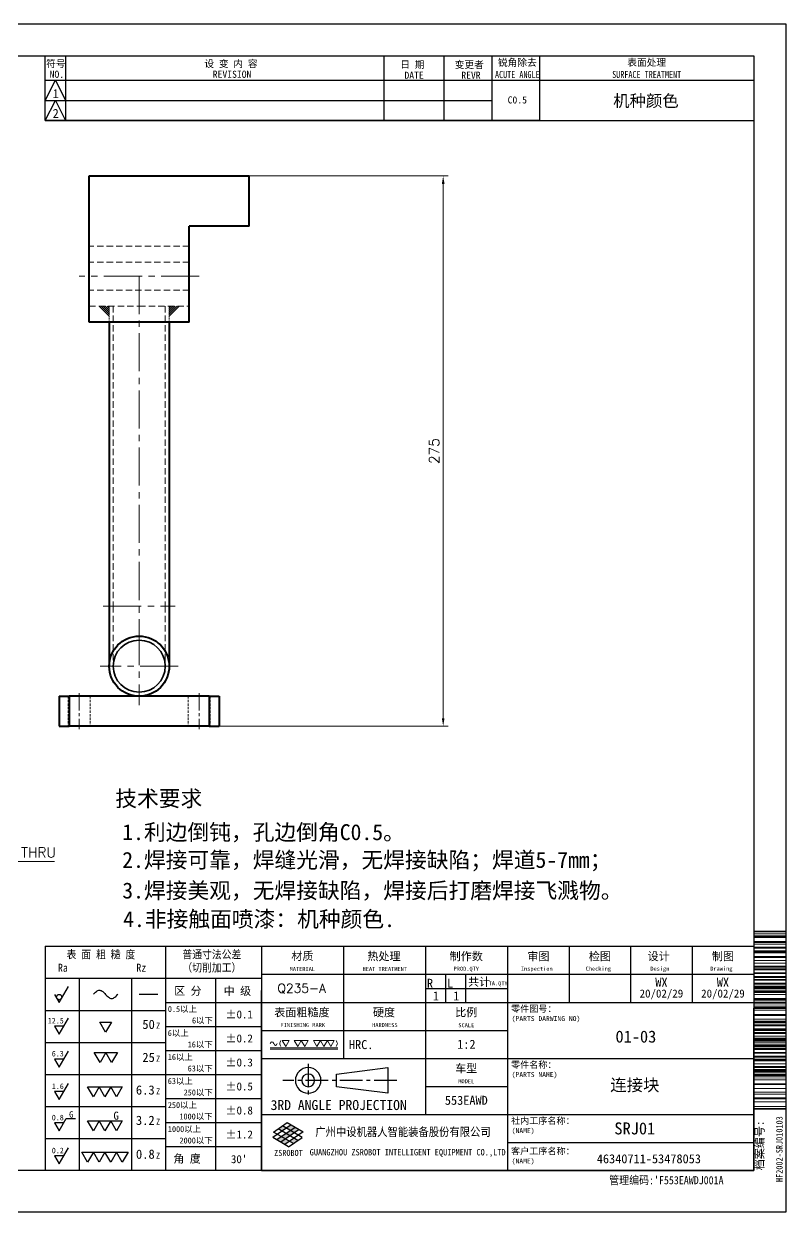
# Model space of a CAD drawing. Extents: x 6035 to 74113, y -26015 to -4546.
# Drawn here: x 6494 to 6875, y -5506 to -4912 of the extents above; entities that cross this region are included whole.
import ezdxf
from ezdxf.enums import TextEntityAlignment as Align

# ---------------------------------------------------------------- set-up
doc = ezdxf.new("R2010")
doc.units = 0
doc.linetypes.add('CENTER2', pattern=[28.575, 19.05, -3.175, 3.175, -3.175])
doc.linetypes.add('HIDDEN2', pattern=[4.7625, 3.175, -1.5875])
doc.layers.get('0').update_dxf_attribs({"linetype": 'CONTINUOUS'})
doc.layers.get('Defpoints').update_dxf_attribs({"linetype": 'CONTINUOUS'})
for name, color, linetype in [('\\M+1907D\\M+19867', 7, 'CONTINUOUS'), ('A3', 7, 'CONTINUOUS'), ('Hidden_line', 7, 'CONTINUOUS'), ('MARK', 7, 'CONTINUOUS')]:
    doc.layers.add(name, color=color, linetype=linetype)
for name, color, linetype, lineweight in [('AM_VIS', 7, 'CONTINUOUS', 40), ('DIM', 71, 'CONTINUOUS', 13), ('中心线', 2, 'CENTER2', 13), ('尺寸线', 3, 'CONTINUOUS', 13), ('文字', 3, 'CONTINUOUS', 15), ('虚线', 1, 'HIDDEN2', 13)]:
    doc.layers.add(name, color=color, linetype=linetype, lineweight=lineweight)
doc.styles.add('3x', font='', dxfattribs={"height": 3})
doc.styles.add('CH-1', font='', dxfattribs={"height": 3})
doc.styles.add('MX_NOTE_STANDARD', font='txt.shx', dxfattribs={"bigfont": 'extfont.shx'})
doc.styles.get("Standard").update_dxf_attribs({"font": 'txt.shx', "bigfont": 'bigfont.shx'})
doc.styles.get('3x').set_extended_font_data('SimSun')
doc.styles.get('CH-1').set_extended_font_data('SimSun')
doc.dimstyles.new('副本2$0', dxfattribs={"dimscale": 2, "dimtxt": 2.5, "dimasz": 2, "dimexe": 1.25, "dimexo": 0, "dimgap": 1, "dimtad": 1, "dimdsep": 46, "dimtxsty": 'Standard', "dimcen": 0, "dimclrd": 3, "dimclre": 3, "dimclrt": 1, "dimadec": 1, "dimazin": 2, "dimtfac": 1, "dimtmove": 0, "dimatfit": 3, "dimfxl": 0, "dimtolj": 1, "dimlwd": -1, "dimlwe": -1, "dimarcsym": 0})
doc.dimstyles.new('副本2$3', dxfattribs={"dimscale": 2, "dimtxt": 2.5, "dimasz": 2, "dimexe": 1.25, "dimexo": 0, "dimgap": 1, "dimtad": 1, "dimtoh": 1, "dimdsep": 46, "dimtxsty": 'Standard', "dimcen": 0, "dimclrd": 3, "dimclre": 3, "dimclrt": 1, "dimadec": 1, "dimazin": 2, "dimtfac": 1, "dimtmove": 0, "dimatfit": 3, "dimfxl": 0, "dimtolj": 1, "dimlwd": -1, "dimlwe": -1, "dimarcsym": 0})

# ---------------------------------------------------------------- blocks, each defined once
blk = doc.blocks.new('A$C32AF00EF')
for p, q in [((0, 0), (2.89, 5)), ((-1.44, 2.5), (0, 0))]:
    blk.add_line(p, q)
blk.add_circle((0, 1.67), 0.833)
blk = doc.blocks.new('A$C553B2148')
for p, q in [((1.44, 0), (-1.44, 0)), ((-1.44, 0), (0, -2.5)), ((0, -2.5), (2.89, 2.5))]:
    blk.add_line(p, q)
at = {"style": 'MX_NOTE_STANDARD'}
blk.add_attdef('12.5', text='', height=1.75, dxfattribs=at).set_placement((1.44, 0.28), align=Align.BOTTOM_RIGHT)
blk = doc.blocks.new('A$C1377093C')
for p, q in [((0, 0), (-1.44, 2.5)), ((-1.44, 2.5), (1.44, 2.5)), ((1.44, 2.5), (0, 0))]:
    blk.add_line(p, q)
blk = doc.blocks.new('A$C6D2D6B6B')
for p, q in [((0, 0), (-1.44, 2.5)), ((-1.44, 2.5), (1.44, 2.5)), ((1.44, 2.5), (0, 0)), ((1.44, 2.5), (4.33, 2.5)), ((2.89, 0), (1.44, 2.5)), ((4.33, 2.5), (2.89, 0))]:
    blk.add_line(p, q)
blk = doc.blocks.new('A$C62DD302B')
for p, q in [((-2.89, 0), (-4.33, 2.5)), ((-4.33, 2.5), (-1.44, 2.5)), ((-1.44, 2.5), (-2.89, 0)), ((-1.44, 2.5), (1.44, 2.5)), ((0, 0), (-1.44, 2.5)), ((1.44, 2.5), (0, 0)), ((2.89, 0), (1.44, 2.5)), ((1.44, 2.5), (4.33, 2.5)), ((4.33, 2.5), (2.89, 0))]:
    blk.add_line(p, q)
blk = doc.blocks.new('A$C077E39D2')
for p, q in [((-4.33, -2.5), (-5.77, 0)), ((-5.77, 0), (-2.89, 0)), ((-2.89, 0), (-4.33, -2.5)), ((-2.89, 0), (0, 0)), ((-1.44, -2.5), (-2.89, 0)), ((0, 0), (-1.44, -2.5)), ((1.44, -2.5), (0, 0)), ((0, 0), (2.89, 0)), ((2.89, 0), (1.44, -2.5)), ((4.33, -2.5), (2.89, 0)), ((2.89, 0), (5.77, 0)), ((5.77, 0), (4.33, -2.5))]:
    blk.add_line(p, q)
blk = doc.blocks.new('A$C09D43E00')
for p, q in [((0, 0), (1.78, 3.08)), ((1.78, 3.08), (4.07, 3.08)), ((1.15, 2), (-1.15, 2)), ((-1.15, 2), (0, 0))]:
    blk.add_line(p, q)
at = {"style": 'MX_NOTE_STANDARD'}
blk.add_attdef('12.5', text='', height=1.4, dxfattribs=at).set_placement((1.15, 2.22), align=Align.BOTTOM_RIGHT)
at = {"layer": '\\M+1907D\\M+19867', "color": 0, "style": 'CH-1'}
blk.add_text('G', height=1.6, dxfattribs=at).set_placement((2.47, 3.33))
blk = doc.blocks.new('A$C339E5D7D')
for p, q in [((-2.89, 0), (-4.33, 2.5)), ((-4.33, 2.5), (-1.44, 2.5)), ((-1.44, 2.5), (-2.89, 0)), ((-1.44, 2.5), (1.44, 2.5)), ((0, 0), (-1.44, 2.5)), ((1.44, 2.5), (0, 0)), ((2.89, 0), (1.44, 2.5)), ((1.44, 2.5), (4.33, 2.5)), ((4.33, 2.5), (2.89, 0))]:
    blk.add_line(p, q)
at = {"layer": '\\M+1907D\\M+19867', "color": 0, "style": 'CH-1'}
blk.add_text('G', height=2, dxfattribs=at).set_placement((2.13, 2.81))
blk = doc.blocks.new('A$C34C2392C')
at = {"linetype": 'CENTER2', "ltscale": 0.3}
for p, q in [((-5.53, 4.13), (-5.53, -4.13)), ((16.64, 0), (-11.88, 0))]:
    blk.add_line(p, q, dxfattribs=at)
for p, q in [((1.54, 1.6), (14.34, 3.2)), ((14.34, 3.2), (14.34, -3.2)), ((1.54, -1.6), (1.54, 1.6)), ((14.34, -3.2), (1.54, -1.6))]:
    blk.add_line(p, q)
for radius in [3.2, 1.6]:
    blk.add_arc((-5.53, 0), radius, 0, 359.9894)
blk = doc.blocks.new('A$C48AC1843')
h = blk.add_hatch(color=1)
h.paths.add_polyline_path([(-16.35, -17.65), (-15.35, -18.23), (-14.21, -17.45), (-15.23, -16.83)])
h.paths.add_polyline_path([(-14.21, -17.45), (-13.22, -18.04), (-12.06, -17.24), (-13.05, -16.65)])
h.paths.add_polyline_path([(-13.22, -18.04), (-12.27, -18.61), (-11.11, -17.81), (-12.06, -17.24)])
h.paths.add_polyline_path([(-13.22, -18.04), (-14.36, -18.82), (-13.4, -19.39), (-12.27, -18.61)])
h.paths.add_polyline_path([(-14.36, -18.82), (-15.5, -19.6), (-14.53, -20.16), (-13.4, -19.39)])
h.paths.add_polyline_path([(-14.53, -20.16), (-15.5, -19.6), (-16.63, -20.38), (-15.66, -20.94)])
h.paths.add_polyline_path([(-15.66, -20.94), (-14.66, -21.53), (-13.51, -20.74), (-14.53, -20.16)])
h.paths.add_polyline_path([(-13.51, -20.74), (-12.53, -21.29), (-11.43, -20.54), (-12.4, -19.97)])
for p, q in [((-20.5, 28), (102.5, 28)), ((0, 28), (0, 0)), ((20.5, 28), (20.5, -14)), ((41, 28), (41, -28)), ((56.38, 28), (56.38, 14)), ((71.75, 28), (71.75, 14)), ((87.12, 28), (87.12, 14)), ((-20.5, 21), (102.5, 21)), ((25.5, 21), (25.5, 14)), ((30.5, 21), (30.5, 14)), ((-20.5, 17), (-20.5, -28)), ((-20.5, 17), (-20.5, -28)), ((-20.5, -28), (-20.5, 17)), ((-20.5, 17), (-20.5, -28)), ((-20.5, 17), (-20.5, -28)), ((-20.5, 17), (-20.5, -28)), ((-20.5, 17), (-20.5, -28)), ((-20.5, 17), (-20.5, -28)), ((-20.5, 17), (-20.5, -28)), ((-20.5, -28), (-20.5, 17)), ((-20.5, 17), (-20.5, -28)), ((-20.5, 17), (-20.5, -28)), ((-20.5, 17), (-20.5, -28)), ((-20.5, 17), (-20.5, -28)), ((20.5, 17.5), (41, 17.5)), ((-20.5, 14), (102.5, 14)), ((102.5, -28), (102.5, 12.56)), ((-20.5, 7), (41, 7)), ((-20.5, 0), (102.5, 0)), ((20.5, -7), (41, -7)), ((-20.5, -14), (102.5, -14)), ((-13.05, -16.65), (-17.63, -19.8)), ((-17.49, -18.47), (-14.11, -16.02)), ((-12.06, -17.24), (-16.63, -20.38)), ((-11.43, -20.54), (-16.35, -17.65)), ((-11.11, -17.81), (-15.66, -20.94)), ((-10.34, -19.76), (-15.23, -16.83)), ((-14.11, -16.02), (-10.11, -18.4)), ((-13.7, -22.09), (-17.63, -19.8)), ((-12.53, -21.29), (-17.49, -18.47)), ((-10.11, -18.4), (-14.66, -21.53)), ((-13.7, -22.09), (-10.31, -19.78)), ((41, -21), (102.5, -21)), ((102.5, -28), (-74.5, -28)), ((-20.5, -28), (102.5, -28))]:
    blk.add_line(p, q)
at = {"layer": '\\M+1907D\\M+19867', "color": 0, "linetype": 'Continuous'}
for p, q in [((-74.5, 28), (-74.5, -28)), ((-74.5, 28), (-20.5, 28)), ((-44.5, 28), (-44.5, -28)), ((-20.5, 28), (-20.5, -28)), ((-74.5, 20), (-20.5, 20)), ((-66, 20), (-66, -28)), ((-53, 20), (-53, -28)), ((-32, 20), (-32, -28)), ((-51.04, 16.05), (-46.38, 16.05)), ((-20.5, 17), (-20.5, -28)), ((-20.5, 17), (-20.5, -28)), ((-20.5, 17), (-20.5, -28)), ((-74.5, 12), (-44.5, 12)), ((-44.5, 14), (-20.5, 14)), ((-44.5, 8), (-20.5, 8)), ((-74.5, 4), (-44.5, 4)), ((-44.5, 2), (-20.5, 2)), ((-74.5, -4), (-44.5, -4)), ((-44.5, -4), (-20.5, -4)), ((-44.5, -10), (-20.5, -10)), ((-74.5, -12), (-44.5, -12)), ((-44.5, -16), (-20.5, -16)), ((-74.5, -20), (-44.5, -20)), ((-44.5, -22), (-20.5, -22))]:
    blk.add_line(p, q, dxfattribs=at)
at = {"layer": '\\M+1907D\\M+19867', "color": 0, "linetype": 'Continuous', "start_tangent": (0.606347, 0.7952), "end_tangent": (0.584547, 0.81136)}
blk.add_spline([(-62.45, 16.02), (-61.75, 16.71), (-60.9, 17.03), (-60.14, 16.7), (-59.43, 16), (-58.71, 15.29), (-57.94, 14.97), (-57.09, 15.32), (-56.39, 16.04)], degree=3, dxfattribs=at)
at = {"xscale": 0.8000000000001818, "yscale": 0.8000000000001818, "zscale": 0.8000000000001818}
blk.add_blockref('A$C32AF00EF', (-71.03, 13.97), dxfattribs=at)
ref = blk.add_blockref('A$C553B2148', (-71.03, 8.08), dxfattribs=dict(xscale=0.8000000000001818, yscale=0.8000000000001818, zscale=0.8000000000001818))
ref.add_attrib('12.5', '12.5', dxfattribs={"height": 1.4, "style": 'CH-1'}).set_placement((-69.88, 8.3), align=Align.BOTTOM_RIGHT)
for name, p in [('A$C1377093C', (-59.43, 6.54)), ('A$C6D2D6B6B', (-60.82, -1.06)), ('A$C62DD302B', (-59.61, -9.63)), ('A$C077E39D2', (-59.61, -23.46))]:
    blk.add_blockref(name, p)
ref = blk.add_blockref('A$C553B2148', (-71.03, -0.17), dxfattribs=dict(xscale=0.8000000000001818, yscale=0.8000000000001818, zscale=0.8000000000001818))
ref.add_attrib('12.5', '6.3', dxfattribs={"height": 1.4, "style": 'CH-1'}).set_placement((-69.88, 0.06), align=Align.BOTTOM_RIGHT)
at = {"lineweight": 35}
for name, p in [('A$C34C2392C', (-3.29, -5.51)), ('A$C339E5D7D', (-59.61, -18.13))]:
    blk.add_blockref(name, p, dxfattribs=at)
ref = blk.add_blockref('A$C553B2148', (-71.03, -8.32), dxfattribs=dict(xscale=0.8000000000001818, yscale=0.8000000000001818, zscale=0.8000000000001818))
ref.add_attrib('12.5', '1.6', dxfattribs={"height": 1.4, "style": 'CH-1'}).set_placement((-69.88, -8.09), align=Align.BOTTOM_RIGHT)
ref = blk.add_blockref('A$C09D43E00', (-71.03, -18.13), dxfattribs=at)
ref.add_attrib('12.5', '0.8', dxfattribs={"height": 1.4, "style": 'CH-1'}).set_placement((-69.88, -15.91), align=Align.BOTTOM_RIGHT)
ref = blk.add_blockref('A$C553B2148', (-71.03, -24.36), dxfattribs=dict(xscale=0.8000000000001818, yscale=0.8000000000001818, zscale=0.8000000000001818))
ref.add_attrib('12.5', '0.2', dxfattribs={"height": 1.4, "style": 'CH-1'}).set_placement((-69.88, -24.14), align=Align.BOTTOM_RIGHT)
at = {"style": 'CH-1', "width": 0.9}
for s, p in [('表 面 粗 糙 度', (-60.6, 26.03)), ('普通寸法公差', (-32.89, 26.03)), ('（切削加工）', (-32.89, 22.74)), ('Ra              Rz', (-60.31, 22.63))]:
    blk.add_text(s, height=2, dxfattribs=at).set_placement(p, align=Align.MIDDLE)
at = {"style": 'CH-1'}
blk.add_text('材质', height=2.028, dxfattribs=at).set_placement((-13.03, 24.56))
at = {"lineweight": 35, "style": 'CH-1'}
for s, height, p in [('热处理', 2.028, (10.11, 25.57)), ('HEAT TREATMENT', 1.0138, (10.33, 22.33)), ('表面粗糙度', 2.028, (-10.39, 11.57)), ('硬度', 2.028, (10.11, 11.57)), ('FINISHING MARK', 1.0138, (-10.17, 8.33)), ('HARDNESS', 1.014, (10.33, 8.33)), ('HRC.', 2.25, (4.42, 3.44, -250.08))]:
    blk.add_text(s, height=height, dxfattribs=at).set_placement(p, align=Align.MIDDLE)
at = {"style": 'CH-1'}
for s, height, p in [('制作数', 2.028, (30.67, 25.57)), ('审图', 2.028, (48.69, 25.57)), ('检图', 2.028, (64.06, 25.57)), ('设计 ', 2.028, (79.44, 25.57)), ('制图', 2.028, (94.81, 25.57)), ('MATERIAL', 1.014, (-10.28, 22.33)), ('PROD.QTY', 1.014, (30.68, 22.28)), ('Inspection ', 1.0138, (48.69, 22.28)), ('Checking ', 1.014, (64.06, 22.28)), ('Design ', 1.014, (79.44, 22.28)), ('Drawing ', 1.014, (94.81, 22.28)), ('R', 2.25, (21.62, 18.76)), ('L', 2.25, (26.62, 18.76)), ('共计', 2.028, (33.88, 19.17)), ('TA.QTY', 1.014, (38.65, 18.61)), ('比例', 2.028, (30.67, 11.57)), ('SCALE', 1.014, (30.68, 8.28)), ('车型', 2.028, (30.67, -2.43)), ('MODEL', 1.014, (30.68, -5.72)), ('3RD ANGLE PROJECTION', 2.5, (-1.2, -11.66))]:
    blk.add_text(s, height=height, dxfattribs=at).set_placement(p, align=Align.MIDDLE)
at = {"lineweight": 35, "style": 'CH-1'}
for s, height, p in [('零件图号：', 1.622, (41.87, 11.59)), ('(PARTS DARWING NO)', 1.2169, (42.03, 9.34)), ('零件名称：', 1.622, (41.87, -2.41)), ('(PARTS NAME)', 1.2169, (42.03, -4.66)), ('社内工序名称：', 1.622, (41.87, -16.41)), ('(NAME)', 1.217, (42.03, -18.66)), ('客户工序名称：', 1.622, (41.87, -24)), ('(NAME)', 1.217, (42.03, -26.26))]:
    blk.add_text(s, height=height, dxfattribs=at).set_placement(p)
at = {"color": 1, "style": 'CH-1'}
blk.add_text('ZSROBOT', height=1.5, dxfattribs=at).set_placement((-13.75, -23.62), align=Align.MIDDLE)
at = {"layer": '\\M+1907D\\M+19867', "color": 0, "style": 'CH-1'}
for s, height, p in [('区 分', 2, (-38.88, 16.89)), ('中 级', 2, (-26.5, 16.89)), ('0.5以上', 1.5, (-40.25, 12.35)), ('6以下', 1.5, (-35.24, 9.48)), ('6以上', 1.5, (-41.29, 6.35)), ('16以下', 1.5, (-35.8, 3.48)), ('16以上', 1.5, (-40.77, 0.35)), ('63以下', 1.5, (-35.8, -2.52)), ('63以上', 1.5, (-40.77, -5.65)), ('250以下', 1.5, (-36.3, -8.52)), ('250以上', 1.5, (-40.25, -11.65)), ('1000以下', 1.5, (-36.85, -14.52)), ('1000以上', 1.5, (-39.73, -17.65)), ('2000以下', 1.5, (-36.83, -20.52)), ('角 度', 2, (-39.08, -25.02))]:
    blk.add_text(s, height=height, dxfattribs=at).set_placement(p, align=Align.MIDDLE)
for s, height, p in [('%%P0.1', 2, (-29.44, 9.98)), ('50', 2.3, (-50.26, 7.35)), ('Z', 1.5, (-46.82, 7.38)), ('%%P0.2', 2, (-29.44, 3.98)), ('25', 2.3, (-50.26, -0.9)), ('Z', 1.5, (-46.82, -0.86)), ('%%P0.3', 2, (-29.44, -2.02)), ('%%P0.5', 2, (-29.44, -8.02)), ('6.3', 2.3, (-51.87, -9.05)), ('Z', 1.5, (-46.82, -9.01)), ('%%P0.8', 2, (-29.44, -14.02)), ('3.2', 2.3, (-51.87, -16.63)), ('Z', 1.5, (-46.82, -16.59)), ('%%P1.2', 2, (-29.44, -20.02)), ('0.8', 2.3, (-51.85, -25.09)), ('Z', 1.5, (-46.82, -25.05)), ("30'", 2, (-28.12, -26.19))]:
    blk.add_text(s, height=height, dxfattribs=at).set_placement(p)
at = {"layer": 'MARK', "style": 'CH-1', "width": 0.9}
for s, height, p in [('广州中设机器人智能装备股份有限公司', 2.1, (-7.05, -19.43)), ('GUANGZHOU ZSROBOT INTELLIGENT EQUIPMENT CO.,LTD', 1.62, (-8.44, -24.26))]:
    blk.add_text(s, height=height, dxfattribs=at).set_placement(p)
blk = doc.blocks.new('A$C2CD672AE')
for p, q in [((-218.5, -289), (-218.5, 8)), ((-218.5, 8), (201.5, 8)), ((201.5, 8), (201.5, -289)), ((-193.5, 0), (193.5, 0)), ((-193.5, -278.55), (-193.5, 0)), ((16.5, -16.21), (16.5, 0)), ((21.57, 0), (21.57, -16.21)), ((69.95, 0), (181.5, 0)), ((69.95, 0), (181.5, 0)), ((69.95, 0), (181.5, 0)), ((69.95, 0), (181.5, 0)), ((193.5, 0), (193.5, -278.55)), ((101.05, 0), (101.05, -16.21)), ((101.05, 0), (101.05, -16.21)), ((101.05, 0), (101.05, -16.21)), ((101.05, 0), (101.05, -16.21)), ((101.05, 0), (101.05, -16.21)), ((116.05, 0), (116.05, -16.21)), ((116.05, 0), (116.05, -16.21)), ((116.05, 0), (116.05, -16.21)), ((116.05, 0), (116.05, -16.21)), ((116.05, 0), (116.05, -16.21)), ((128.05, 0), (128.05, -16.21)), ((128.05, 0), (128.05, -16.21)), ((128.05, 0), (128.05, -16.21)), ((128.05, 0), (128.05, -16.21)), ((128.05, 0), (128.05, -16.21)), ((140.05, -16.21), (140.05, 0)), ((16.5, -11.14), (19.04, -6.07)), ((16.5, -6.07), (128.05, -6.07)), ((16.5, -6.07), (128.05, -6.07)), ((16.5, -6.07), (128.05, -6.07)), ((16.5, -6.07), (128.05, -6.07)), ((19.04, -6.07), (21.57, -11.14)), ((128.05, -6.07), (140.05, -6.07)), ((128.05, -6.07), (140.05, -6.07)), ((128.05, -6.07), (140.05, -6.07)), ((128.05, -6.07), (193.5, -6.07)), ((16.5, -16.21), (19.04, -11.14)), ((16.5, -11.14), (128.05, -11.14)), ((16.5, -11.14), (128.05, -11.14)), ((16.5, -11.14), (128.05, -11.14)), ((16.5, -11.14), (128.05, -11.14)), ((19.04, -11.14), (21.57, -16.21)), ((16.5, -16.21), (140.05, -16.21)), ((140.05, -16.21), (16.5, -16.21)), ((16.5, -16.21), (140.05, -16.21)), ((16.5, -16.21), (193.5, -16.21)), ((193.5, -278.55), (-193.5, -278.55)), ((201.5, -289), (-218.5, -289))]:
    blk.add_line(p, q)
at = {"style": 'CH-1'}
for s, p in [('符号', (19.12, -1.91)), ('设 变 内 容', (62.89, -1.91)), ('日 期', (108.22, -2.16)), ('变更者', (122.43, -2.16)), ('锐角除去', (134.43, -1.63)), ('表面处理', (166.75, -1.61)), ('NO.', (19.39, -4.62)), ('REVISION', (63.16, -4.62)), ('DATE', (108.64, -4.87)), ('REVR', (122.85, -4.87)), ('C0.5', (134.43, -11.03))]:
    blk.add_text(s, height=1.775, dxfattribs=at).set_placement(p, align=Align.MIDDLE)
at = {"style": 'CH-1', "width": 0.7}
for s, p in [('ACUTE ANGLE', (134.43, -4.69)), ('SURFACE TREATMENT', (166.75, -4.68))]:
    blk.add_text(s, height=1.7746, dxfattribs=at).set_placement(p, align=Align.MIDDLE)
blk = doc.blocks.new('车型')
at = {"layer": '文字', "color": 1, "linetype": 'Continuous', "style": 'CH-1'}
blk.add_text('553EAWD', height=2.25, dxfattribs=at).set_placement((-10.31, -3.5, -250.08), align=Align.MIDDLE)
blk = doc.blocks.new('工序名称')
at = {"layer": '文字', "color": 1, "linetype": 'Continuous', "style": 'CH-1'}
blk.add_text('46340711-53478053', height=2.25, dxfattribs=at).set_placement((-29.69, -6.35, -250.08), align=Align.MIDDLE)
blk = doc.blocks.new('制图人员')
at = {"layer": '文字', "color": 1, "linetype": 'Continuous', "style": 'CH-1'}
blk.add_text('WX', height=2.25, dxfattribs=at).set_placement((-7.69, -1.99), align=Align.MIDDLE)
blk = doc.blocks.new('制图日期')
at = {"layer": '文字', "color": 1, "linetype": 'Continuous', "style": 'CH-1'}
blk.add_text('20/02/29', height=2, dxfattribs=at).set_placement((-7.69, 2.04), align=Align.MIDDLE)
blk = doc.blocks.new('设计人员')
at = {"layer": '文字', "color": 1, "linetype": 'Continuous', "style": 'CH-1'}
blk.add_text('WX', height=2.25, dxfattribs=at).set_placement((-7.69, -1.99), align=Align.MIDDLE)
blk = doc.blocks.new('设计日期')
at = {"layer": '文字', "color": 1, "linetype": 'Continuous', "style": 'CH-1'}
blk.add_text('20/02/29', height=2, dxfattribs=at).set_placement((-7.69, 2.04), align=Align.MIDDLE)
blk = doc.blocks.new('管理编码')
at = {"color": 1, "style": 'CH-1', "width": 0.9}
blk.add_text("管理编码:'F553EAWDJ001A", height=2.0282, dxfattribs=at).set_placement((-21.83, -2.38), align=Align.MIDDLE)
blk = doc.blocks.new('社内工序名称')
at = {"layer": '文字', "color": 1, "linetype": 'Continuous', "style": 'CH-1'}
blk.add_text('SRJ01', height=3, dxfattribs=at).set_placement((0.64, 0, -250.08), align=Align.MIDDLE)
blk = doc.blocks.new('FINISH_0123')
at = {"layer": 'DIM'}
for p, q in [((-30.58, -9), (-2.42, -9)), ((-30.58, -9.5), (-2.42, -9.5)), ((-25.49, -5.91), (-22.6, -5.91)), ((-24.05, -8.41), (-25.49, -5.91)), ((-22.6, -5.91), (-24.05, -8.41)), ((-20.49, -5.91), (-17.6, -5.91)), ((-19.05, -8.41), (-20.49, -5.91)), ((-17.6, -5.91), (-19.05, -8.41)), ((-16.16, -8.41), (-17.6, -5.91)), ((-17.6, -5.91), (-14.72, -5.91)), ((-14.72, -5.91), (-16.16, -8.41)), ((-12.49, -5.91), (-9.6, -5.91)), ((-11.05, -8.41), (-12.49, -5.91)), ((-9.6, -5.91), (-11.05, -8.41)), ((-8.16, -8.41), (-9.6, -5.91)), ((-9.6, -5.91), (-6.72, -5.91)), ((-6.72, -5.91), (-8.16, -8.41)), ((-6.72, -5.91), (-3.83, -5.91)), ((-5.27, -8.41), (-6.72, -5.91)), ((-3.83, -5.91), (-5.27, -8.41))]:
    blk.add_line(p, q, dxfattribs=at)
for points in [[(-30.55, -7.16), (-29.8, -6.41), (-29.05, -7.16), (-28.3, -7.91), (-27.55, -7.16)], [(-26.05, -5.91), (-26.55, -7.16), (-26.05, -8.41)], [(-3.05, -5.91), (-2.55, -7.16), (-3.05, -8.41)]]:
    blk.add_spline(points, degree=3, dxfattribs=at)
blk = doc.blocks.new('*D2358')
at = {"layer": 'Defpoints', "color": 0, "transparency": 16777216}
for p in [(6607.04, -4988.14), (6703.93, -4988.14), (6592.04, -5263.14)]:
    blk.add_point(p, dxfattribs=at)
at = {"layer": 'DIM', "color": 3, "transparency": 16777216}
for p, q in [((6607.04, -4988.14), (6706.43, -4988.14)), ((6703.93, -5259.14), (6703.93, -4992.14)), ((6592.04, -5263.14), (6706.43, -5263.14))]:
    blk.add_line(p, q, dxfattribs=at)
for points in [[(6703.26, -4992.14), (6704.6, -4992.14), (6703.93, -4988.14)], [(6703.26, -5259.14), (6704.6, -5259.14), (6703.93, -5263.14)]]:
    blk.add_solid(points, dxfattribs=at)
at = {"layer": 'DIM', "color": 1, "transparency": 16777216, "insert": (6699.43, -5125.64), "char_height": 5, "attachment_point": 5, "rotation": 90}
blk.add_mtext('\\A1;275', dxfattribs=at)
blk = doc.blocks.new('*D2368')
at = {"layer": 'Defpoints', "color": 0, "transparency": 16777216}
for p in [(6434.55, -5357.63), (6426.34, -5364.96)]:
    blk.add_point(p, dxfattribs=at)
at = {"layer": 'DIM', "color": 3, "transparency": 16777216}
for p, q in [((6464.65, -5330.74), (6437.53, -5354.97)), ((6509.65, -5330.74), (6464.65, -5330.74)), ((6426.34, -5364.96), (6434.55, -5357.63)), ((6423.36, -5367.62), (6420.38, -5370.29))]:
    blk.add_line(p, q, dxfattribs=at)
for points in [[(6437.09, -5354.47), (6437.97, -5355.46), (6434.55, -5357.63)], [(6422.92, -5367.13), (6423.8, -5368.12), (6426.34, -5364.96)]]:
    blk.add_solid(points, dxfattribs=at)
at = {"layer": 'DIM', "color": 1, "transparency": 16777216, "insert": (6488.15, -5326.24), "char_height": 5, "attachment_point": 5}
blk.add_mtext('\\A1;{\\Ftxt,bigfont|c134;4-}∅11{\\Ftxt,bigfont|c134; THRU}', dxfattribs=at)
blk = doc.blocks.new('*U2672')
at = {"layer": 'A3', "color": 0, "const_width": 0.296}
for points in [[(2.15, 0), (2.15, 10)], [(2.44, 0), (2.44, 10)], [(3.04, 0), (3.04, 10)], [(4.52, 0), (4.52, 10)], [(5.41, 0), (5.41, 10)], [(5.7, 0), (5.7, 10)], [(6.89, 0), (6.89, 10)], [(7.48, 0), (7.48, 10)], [(8.67, 0), (8.67, 10)], [(9.85, 0), (9.85, 10)], [(10.15, 0), (10.15, 10)], [(11.33, 0), (11.33, 10)], [(11.93, 0), (11.93, 10)], [(12.52, 0), (12.52, 10)], [(12.81, 0), (12.81, 10)], [(13.11, 0), (13.11, 10)], [(13.7, 0), (13.7, 10)], [(14, 0), (14, 10)], [(14.3, 0), (14.3, 10)], [(14.59, 0), (14.59, 10)], [(15.19, 0), (15.19, 10)], [(15.48, 0), (15.48, 10)], [(16.37, 0), (16.37, 10)], [(17.26, 0), (17.26, 10)], [(17.56, 0), (17.56, 10)], [(17.85, 0), (17.85, 10)], [(18.44, 0), (18.44, 10)], [(18.74, 0), (18.74, 10)], [(19.63, 0), (19.63, 10)], [(19.93, 0), (19.93, 10)], [(20.81, 0), (20.81, 10)], [(21.11, 0), (21.11, 10)], [(21.7, 0), (21.7, 10)], [(22, 0), (22, 10)], [(22.3, 0), (22.3, 10)], [(22.89, 0), (22.89, 10)], [(23.48, 0), (23.48, 10)], [(23.78, 0), (23.78, 10)], [(24.07, 0), (24.07, 10)], [(24.37, 0), (24.37, 10)], [(24.96, 0), (24.96, 10)], [(25.85, 0), (25.85, 10)], [(26.15, 0), (26.15, 10)], [(26.74, 0), (26.74, 10)], [(27.04, 0), (27.04, 10)], [(27.33, 0), (27.33, 10)], [(28.22, 0), (28.22, 10)], [(28.52, 0), (28.52, 10)], [(29.11, 0), (29.11, 10)], [(29.41, 0), (29.41, 10)], [(29.7, 0), (29.7, 10)], [(30.3, 0), (30.3, 10)], [(31.48, 0), (31.48, 10)], [(31.78, 0), (31.78, 10)], [(32.96, 0), (32.96, 10)], [(33.56, 0), (33.56, 10)], [(33.85, 0), (33.85, 10)], [(34.15, 0), (34.15, 10)], [(34.74, 0), (34.74, 10)], [(35.33, 0), (35.33, 10)], [(35.63, 0), (35.63, 10)], [(36.22, 0), (36.22, 10)], [(36.52, 0), (36.52, 10)], [(36.81, 0), (36.81, 10)], [(38, 0), (38, 10)], [(38.59, 0), (38.59, 10)], [(38.89, 0), (38.89, 10)], [(39.19, 0), (39.19, 10)], [(39.78, 0), (39.78, 10)], [(40.07, 0), (40.07, 10)], [(40.37, 0), (40.37, 10)], [(40.67, 0), (40.67, 10)], [(41.26, 0), (41.26, 10)], [(41.56, 0), (41.56, 10)], [(42.44, 0), (42.44, 10)], [(42.74, 0), (42.74, 10)], [(43.33, 0), (43.33, 10)], [(43.63, 0), (43.63, 10)], [(44.52, 0), (44.52, 10)], [(44.81, 0), (44.81, 10)], [(45.7, 0), (45.7, 10)], [(46, 0), (46, 10)], [(46.59, 0), (46.59, 10)], [(46.89, 0), (46.89, 10)], [(47.78, 0), (47.78, 10)], [(48.67, 0), (48.67, 10)], [(49.56, 0), (49.56, 10)], [(49.85, 0), (49.85, 10)], [(51.04, 0), (51.04, 10)], [(51.33, 0), (51.33, 10)], [(51.63, 0), (51.63, 10)], [(52.52, 0), (52.52, 10)], [(52.81, 0), (52.81, 10)], [(53.7, 0), (53.7, 10)], [(54.3, 0), (54.3, 10)], [(54.59, 0), (54.59, 10)], [(55.78, 0), (55.78, 10)], [(56.07, 0), (56.07, 10)], [(56.37, 0), (56.37, 10)], [(56.96, 0), (56.96, 10)], [(57.56, 0), (57.56, 10)], [(57.85, 0), (57.85, 10)]]:
    blk.add_lwpolyline(points, dxfattribs=at)
at = {"layer": 'A3', "color": 0, "style": 'CH-1', "width": 0.9}
blk.add_text('HF2002-SRJ010103', height=2, dxfattribs=at).set_placement((0, 2), align=Align.MIDDLE_RIGHT)

msp = doc.modelspace()

# ---------------------------------------------------------------- linework, layer by layer
at = {"color": 7, "lineweight": 35}
msp.add_circle((6552.036, -5233.142), 13, dxfattribs=at)
at = {"layer": 'A3'}
msp.add_lwpolyline([(6035.11, -4912.061), (6875.11, -4912.061), (6875.11, -5506.061), (6035.11, -5506.061)], close=True, dxfattribs=at)
at = {"layer": 'AM_VIS'}
for p, q in [((6527.036, -4988.142), (6607.036, -4988.142)), ((6527.036, -5061.142), (6527.036, -4988.142)), ((6607.036, -5013.142), (6607.036, -4988.142)), ((6577.036, -5061.142), (6577.036, -5013.142)), ((6607.036, -5013.142), (6577.036, -5013.142)), ((6577.036, -5061.142), (6527.036, -5061.142)), ((6537.036, -5061.142), (6537.036, -5203.142)), ((6567.036, -5061.142), (6567.036, -5203.142)), ((6537.036, -5203.142), (6537.036, -5233.138)), ((6567.036, -5203.142), (6567.036, -5233.142)), ((6552.036, -5248.142), (6517.036, -5248.142)), ((6587.036, -5248.142), (6552.036, -5248.142)), ((6587.036, -5263.142), (6517.036, -5263.142))]:
    msp.add_line(p, q, dxfattribs=at)
at = {"layer": 'AM_VIS', "ltscale": 0.125}
for p, q in [((6512.036, -5248.142), (6517.036, -5248.142)), ((6587.036, -5248.142), (6592.036, -5248.142)), ((6512.036, -5263.142), (6517.036, -5263.142)), ((6587.036, -5263.142), (6592.036, -5263.142))]:
    msp.add_line(p, q, dxfattribs=at)
at = {"layer": 'AM_VIS', "ltscale": 0.375}
for p, q in [((6512.036, -5248.142), (6512.036, -5263.142)), ((6517.036, -5248.142), (6517.036, -5263.142)), ((6587.036, -5248.142), (6587.036, -5263.142)), ((6592.036, -5248.142), (6592.036, -5263.142))]:
    msp.add_line(p, q, dxfattribs=at)
at = {"layer": 'AM_VIS'}
msp.add_circle((6552.036, -5233.142), 15, dxfattribs=at)
at = {"layer": 'Hidden_line', "color": 1}
for p, q in [((6532.036, -5053.142), (6537.036, -5058.142)), ((6533.036, -5053.142), (6537.036, -5057.142)), ((6534.036, -5053.142), (6537.036, -5056.142)), ((6535.036, -5053.142), (6537.036, -5055.142)), ((6536.036, -5053.142), (6537.036, -5054.142)), ((6567.036, -5058.142), (6572.036, -5053.142)), ((6567.036, -5057.142), (6571.036, -5053.142)), ((6567.036, -5056.142), (6570.036, -5053.142)), ((6567.036, -5055.142), (6569.036, -5053.142)), ((6567.036, -5054.142), (6568.036, -5053.142))]:
    msp.add_line(p, q, dxfattribs=at)
at = {"layer": '中心线'}
for p, q in [((6582.036, -5038.142), (6522.035, -5038.142)), ((6552.036, -5038.142), (6552.036, -5218.142)), ((6534.036, -5203.142), (6570.036, -5203.142)), ((6552.036, -5213.642), (6552.036, -5252.642)), ((6571.536, -5233.142), (6532.536, -5233.142))]:
    msp.add_line(p, q, dxfattribs=at)
at = {"layer": '中心线', "ltscale": 0.450015}
for p, q in [((6522.036, -5246.641), (6522.036, -5264.642)), ((6582.036, -5246.641), (6582.036, -5264.642))]:
    msp.add_line(p, q, dxfattribs=at)
at = {"layer": '虚线'}
for p, q in [((6577.036, -5023.142), (6527.036, -5023.142)), ((6577.036, -5031.142), (6527.036, -5031.142)), ((6577.036, -5045.142), (6527.036, -5045.142)), ((6527.036, -5053.142), (6552.036, -5053.142)), ((6539.035, -5053.142), (6539.036, -5203.142)), ((6552.036, -5053.142), (6577.036, -5053.142)), ((6565.035, -5053.141), (6565.036, -5203.141)), ((6539.036, -5203.142), (6539.036, -5233.142)), ((6565.036, -5203.141), (6565.036, -5233.141))]:
    msp.add_line(p, q, dxfattribs=at)
at = {"layer": '虚线', "ltscale": 0.2}
for p, q in [((6537.036, -5053.142), (6537.036, -5061.142)), ((6567.036, -5053.142), (6567.036, -5061.142))]:
    msp.add_line(p, q, dxfattribs=at)
at = {"layer": '虚线', "ltscale": 8.13114e-05}
msp.add_line((6537.036, -5233.138), (6537.036, -5233.142), dxfattribs=at)
at = {"layer": '虚线', "ltscale": 0.375}
for p, q in [((6516.536, -5248.142), (6516.536, -5263.142)), ((6516.536, -5248.142), (6516.536, -5263.142)), ((6517.036, -5248.142), (6517.036, -5263.142)), ((6527.536, -5248.142), (6527.536, -5263.142)), ((6527.536, -5248.142), (6527.536, -5263.142)), ((6576.536, -5248.142), (6576.536, -5263.142)), ((6576.536, -5248.142), (6576.536, -5263.142)), ((6587.036, -5248.142), (6587.036, -5263.142)), ((6587.536, -5248.142), (6587.536, -5263.142)), ((6587.536, -5248.142), (6587.536, -5263.142))]:
    msp.add_line(p, q, dxfattribs=at)

# ---------------------------------------------------------------- block references
at = {"xscale": 2, "yscale": 2, "zscale": 2}
for name, p in [('A$C2CD672AE', (6472.11, -4928.061)), ('设计人员', (6828.36, -5387.156)), ('制图人员', (6859.11, -5387.156)), ('设计日期', (6828.36, -5401.156)), ('制图日期', (6859.11, -5401.156)), ('车型', (6736.11, -5443.156)), ('工序名称', (6866.101, -5466.677)), ('管理编码', (6859.11, -5485.156))]:
    msp.add_blockref(name, p, dxfattribs=at)
at = {"lineweight": 35, "xscale": 2, "yscale": 2, "zscale": 2}
msp.add_blockref('A$C48AC1843', (6654.11, -5429.156), dxfattribs=at)
at = {"layer": 'A3', "xscale": 1.6, "yscale": 1.6, "zscale": 1.6, "rotation": 90}
msp.add_blockref('*U2672', (6875.11, -5458.061), dxfattribs=at)
at = {"layer": 'DIM', "xscale": 1.200000000004366, "yscale": 1.200000000000728, "zscale": 1.2}
msp.add_blockref('FINISH_0123', (6654.11, -5413.154), dxfattribs=at)
at = {"layer": '尺寸线', "xscale": 2, "yscale": 2, "zscale": 2}
msp.add_blockref('社内工序名称', (6798.408, -5464.17), dxfattribs=at)

# ---------------------------------------------------------------- texts
at = {"insert": (6860.071, -5485.103), "char_height": 4.0563, "width": 86.78134, "attachment_point": 1, "rotation": 90, "style": 'CH-1'}
msp.add_mtext('档案编号:', dxfattribs=at)
at = {"layer": '文字', "color": 1, "linetype": 'Continuous', "style": 'CH-1'}
for s, height, p in [('1', 4.5, (6510.317, -4946.981, -500.161)), ('机种颜色', 6, (6805.24, -4950.462, -500.161)), ('2', 4.5, (6510.317, -4956.868, -500.161)), ('1', 4.5, (6700.291, -5397.963, -500.161)), ('1', 4.5, (6710.494, -5397.963, -500.161)), ('01-03', 6, (6800.213, -5418.32, -500.161)), ('1:2', 4.5, (6715.499, -5422.15, -500.161)), ('连接块', 6, (6799.726, -5442.38, -500.161))]:
    msp.add_text(s, height=height, dxfattribs=at).set_placement(p, align=Align.MIDDLE)
at = {"layer": '文字', "color": 1, "style": '3x'}
for s, height, p in [('技术要求', 7.9687, (6540.071, -5303.26)), ('1.利边倒钝，孔边倒角C0.5。', 7.96875, (6543.559, -5320.086)), ('2.焊接可靠，焊缝光滑，无焊接缺陷；焊道5-7mm；', 7.96875, (6543.559, -5333.939)), ('3.焊接美观，无焊接缺陷，焊接后打磨焊接飞溅物。', 7.96875, (6543.559, -5349.241)), ('4.非接触面喷漆：机种颜色.', 7.96875, (6544.005, -5363.519))]:
    msp.add_text(s, height=height, dxfattribs=at).set_placement(p)
at = {"layer": '文字', "color": 1, "linetype": 'Continuous'}
msp.add_text('Q235-A', height=4.5, dxfattribs=at).set_placement((6633.24, -5394.308, -500.161), align=Align.MIDDLE)

# ---------------------------------------------------------------- dimensions: what is measured, and where the dimension line sits
at = {"layer": 'DIM'}
dim = msp.add_linear_dim(base=(6703.929, -4988.142), p1=(6592.036, -5263.142), p2=(6607.036, -4988.142), angle=90, dimstyle='副本2$0', dxfattribs=at)
dim.commit()
dim.dimension.update_dxf_attribs({"geometry": '*D2358', "text_midpoint": (6699.429, -5125.642)})
dim = msp.add_diameter_dim_2p(p1=(6426.343, -5364.958), p2=(6434.546, -5357.63), text='{\\Ftxt,bigfont|c134;4-}<>{\\Ftxt,bigfont|c134; THRU}', dimstyle='副本2$3', dxfattribs=at)
dim.commit()
dim.dimension.update_dxf_attribs({"geometry": '*D2368', "text_midpoint": (6488.151, -5330.739), "dimtype": 163})

doc.saveas('drawing.dxf')
